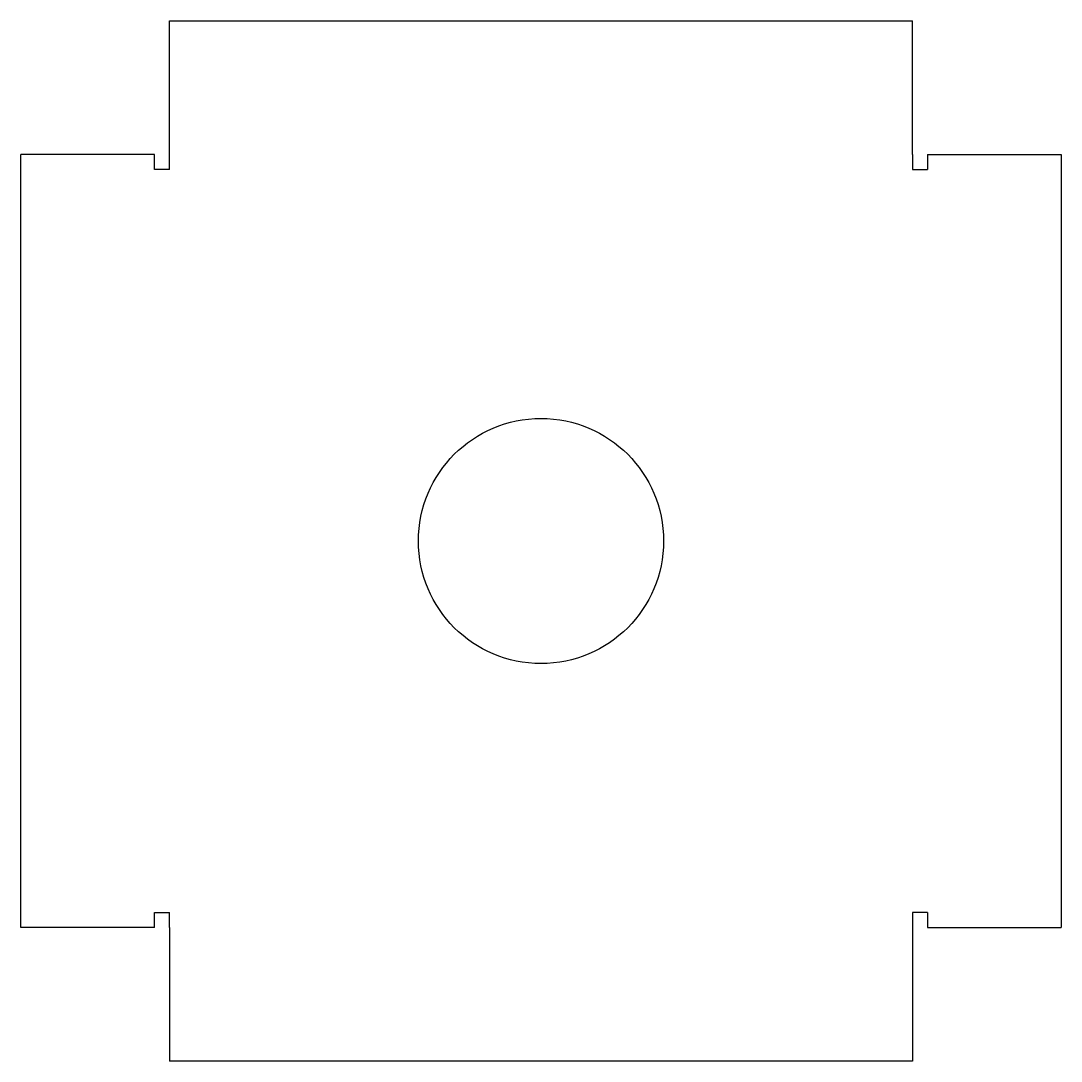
# Model space of a CAD drawing. Header units: millimetres. Extents: x 240 to 380, y 186 to 326.
import ezdxf

# ---------------------------------------------------------------- set-up
doc = ezdxf.new("R2010")
doc.units = ezdxf.units.MM
doc.layers.add('ACABAMENTO_BASE', color=7, linetype='Continuous')
doc.layers.add('Default', color=7, linetype='Continuous')

# ---------------------------------------------------------------- blocks, each defined once
blk = doc.blocks.new('SE')
at = {"layer": 'ACABAMENTO_BASE', "color": 7, "linetype": 'Continuous'}
for p, q in [((259.65, 325.78), (359.65, 325.78)), ((259.65, 307.78), (259.65, 325.78)), ((359.65, 307.78), (359.65, 325.78)), ((239.64, 203.77), (239.64, 307.77)), ((257.64, 307.77), (239.64, 307.77)), ((257.64, 305.77), (257.64, 307.77)), ((259.65, 305.77), (259.65, 307.78)), ((359.65, 307.78), (359.65, 305.77)), ((361.66, 307.77), (379.66, 307.77)), ((361.66, 307.77), (361.66, 305.77)), ((379.66, 307.77), (379.66, 203.77)), ((259.65, 305.77), (257.64, 305.77)), ((359.65, 305.77), (361.66, 305.77)), ((257.64, 205.77), (259.65, 205.77)), ((257.64, 203.77), (257.64, 205.77)), ((259.65, 203.76), (259.65, 205.77)), ((361.66, 205.77), (359.65, 205.77)), ((359.65, 205.77), (359.65, 203.76)), ((361.66, 205.77), (361.66, 203.77)), ((257.64, 203.77), (239.64, 203.77)), ((259.65, 203.76), (259.65, 185.76)), ((359.65, 203.76), (359.65, 185.76)), ((361.66, 203.77), (379.66, 203.77)), ((359.65, 185.76), (259.65, 185.76))]:
    blk.add_line(p, q, dxfattribs=at)
blk.add_circle((309.65, 255.77), 16.5, dxfattribs=at)

msp = doc.modelspace()

# ---------------------------------------------------------------- block references
at = {"layer": 'Default'}
msp.add_blockref('SE', (0, 0), dxfattribs=at)

doc.saveas('drawing.dxf')
